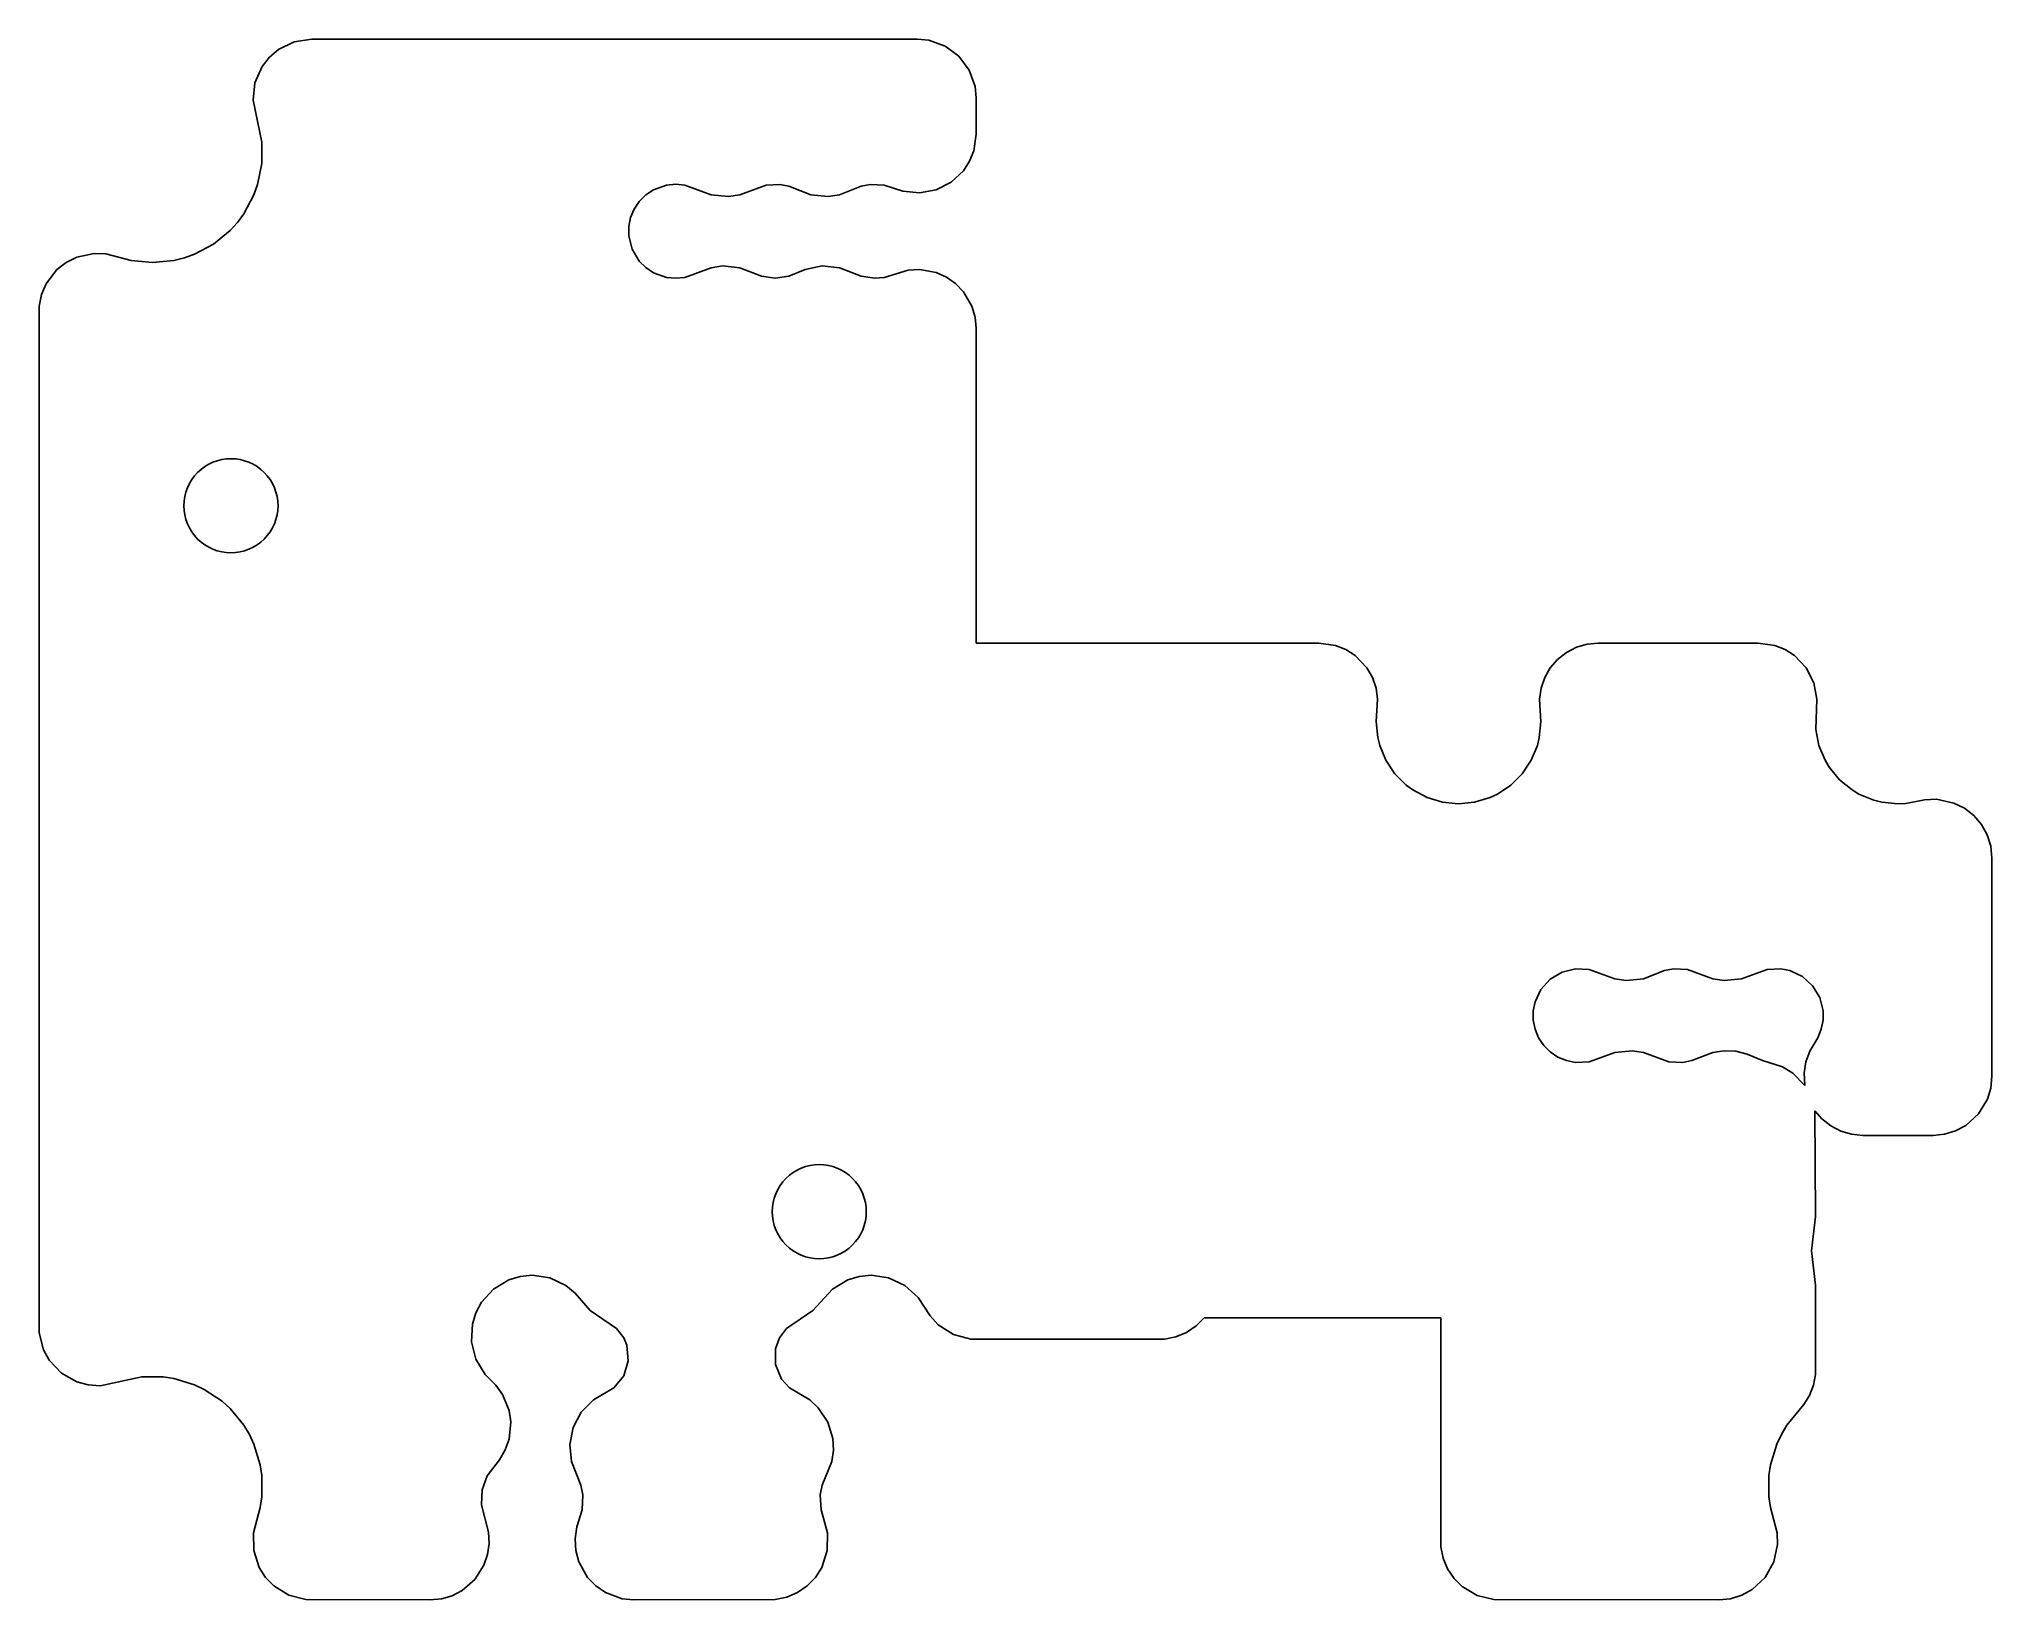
# Model space of a CAD drawing. Header units: metres. Extents: x 0.1 to 49.9, y -39.9 to -0.1.
import ezdxf

# ---------------------------------------------------------------- set-up
doc = ezdxf.new("R2010")
doc.units = ezdxf.units.M

msp = doc.modelspace()

# ---------------------------------------------------------------- linework, layer by layer
at = {"layer": 'PLATE'}
for p, q in [((6.2099, -0.3659), (5.9801, -0.5615)), ((6.6159, -0.168), (6.2099, -0.3659)), ((7.0625, -0.1), (6.6159, -0.168)), ((22.5, -0.1), (7.0625, -0.1)), ((22.7926, -0.1288), (22.5, -0.1)), ((23.2071, -0.2771), (22.7926, -0.1288)), ((23.5607, -0.5393), (23.2071, -0.2771)), ((5.7941, -0.7991), (5.6132, -1.213)), ((5.9801, -0.5615), (5.7941, -0.7991)), ((23.8229, -0.8929), (23.5607, -0.5393)), ((23.9712, -1.3074), (23.8229, -0.8929)), ((5.6132, -1.213), (5.5637, -1.662)), ((24, -1.6), (23.9712, -1.3074)), ((5.5637, -1.662), (5.7865, -2.7256)), ((24, -2.5256), (24, -1.6)), ((5.7865, -2.7256), (5.7865, -3.2744)), ((23.8311, -3.2172), (23.9384, -2.951)), ((23.9384, -2.951), (24, -2.5256)), ((5.7865, -3.2744), (5.6794, -3.8128)), ((23.3623, -3.753), (23.6749, -3.4581)), ((23.6749, -3.4581), (23.8311, -3.2172)), ((5.6794, -3.8128), (5.5869, -4.0715)), ((15.5787, -4.0724), (15.7743, -3.9417)), ((15.7743, -3.9417), (16.1059, -3.8231)), ((16.1059, -3.8231), (16.34, -3.8)), ((16.34, -3.8), (16.5741, -3.8231)), ((16.5741, -3.8231), (17.2455, -4.0706)), ((17.9745, -4.0706), (18.6459, -3.8231)), ((18.6459, -3.8231), (18.9976, -3.8058)), ((18.9976, -3.8058), (19.2283, -3.8517)), ((19.2283, -3.8517), (19.7855, -4.0706)), ((20.5145, -4.0706), (21.0717, -3.8517)), ((21.0717, -3.8517), (21.3024, -3.8058)), ((21.3024, -3.8058), (21.6541, -3.8231)), ((21.6541, -3.8231), (22.1287, -3.979)), ((22.1287, -3.979), (22.5561, -4.0246)), ((22.5561, -4.0246), (22.9788, -3.9472)), ((22.9788, -3.9472), (23.3623, -3.753)), ((5.5869, -4.0715), (5.3281, -4.5556)), ((15.1917, -4.6517), (15.2817, -4.4343)), ((15.2817, -4.4343), (15.4124, -4.2387)), ((15.4124, -4.2387), (15.5787, -4.0724)), ((17.2455, -4.0706), (17.6836, -4.1137)), ((17.6836, -4.1137), (17.9745, -4.0706)), ((19.7855, -4.0706), (20.2236, -4.1137)), ((20.2236, -4.1137), (20.5145, -4.0706)), ((5.1644, -4.7763), (4.9799, -4.9799)), ((5.3281, -4.5556), (5.1644, -4.7763)), ((15.1458, -4.8824), (15.1917, -4.6517)), ((15.1458, -5.1176), (15.1458, -4.8824)), ((4.5556, -5.3281), (4.0715, -5.5869)), ((4.9799, -4.9799), (4.5556, -5.3281)), ((15.2313, -5.4592), (15.1458, -5.1176)), ((15.4124, -5.7613), (15.2313, -5.4592)), ((0.7991, -5.7941), (0.5615, -5.9801)), ((1.0692, -5.6595), (0.7991, -5.7941)), ((1.5109, -5.5651), (1.0692, -5.6595)), ((1.8124, -5.5776), (1.5109, -5.5651)), ((2.4537, -5.7462), (1.8124, -5.5776)), ((3, -5.8), (2.4537, -5.7462)), ((3.5463, -5.7462), (3, -5.8)), ((3.8128, -5.6794), (3.5463, -5.7462)), ((4.0715, -5.5869), (3.8128, -5.6794)), ((15.5787, -5.9276), (15.4124, -5.7613)), ((15.7743, -6.0583), (15.5787, -5.9276)), ((17.2455, -5.9294), (16.5741, -6.1769)), ((17.5364, -5.8863), (17.2455, -5.9294)), ((17.9745, -5.9294), (17.5364, -5.8863)), ((18.5317, -6.1483), (17.9745, -5.9294)), ((19.6447, -5.9722), (19.2283, -6.1483)), ((20.0764, -5.8863), (19.6447, -5.9722)), ((20.5145, -5.9294), (20.0764, -5.8863)), ((21.0717, -6.1483), (20.5145, -5.9294)), ((0.2864, -6.3383), (0.168, -6.6159)), ((0.5615, -5.9801), (0.2864, -6.3383)), ((16.1059, -6.1769), (15.7743, -6.0583)), ((16.34, -6.2), (16.1059, -6.1769)), ((16.5741, -6.1769), (16.34, -6.2)), ((18.88, -6.2), (18.5317, -6.1483)), ((19.2283, -6.1483), (18.88, -6.2)), ((21.42, -6.2), (21.0717, -6.1483)), ((21.6541, -6.1769), (21.42, -6.2)), ((22.2695, -5.9922), (21.6541, -6.1769)), ((22.5561, -5.9754), (22.2695, -5.9922)), ((22.9788, -6.0528), (22.5561, -5.9754)), ((23.2409, -6.1701), (22.9788, -6.0528)), ((23.4758, -6.3351), (23.2409, -6.1701)), ((23.6749, -6.5419), (23.4758, -6.3351)), ((0.168, -6.6159), (0.1076, -6.9116)), ((0.1076, -6.9116), (0.1076, -33.0884)), ((23.8911, -6.9133), (23.6749, -6.5419)), ((23.9725, -7.1886), (23.8911, -6.9133)), ((24, -7.4744), (23.9725, -7.1886)), ((24, -15.5), (24, -7.4744)), ((4.3333, -11.0022), (4.4343, -10.9417)), ((4.4343, -10.9417), (4.5408, -10.8913)), ((4.5408, -10.8913), (4.6517, -10.8517)), ((4.6517, -10.8517), (4.7659, -10.8231)), ((4.7659, -10.8231), (4.8824, -10.8058)), ((4.8824, -10.8058), (5, -10.8)), ((5, -10.8), (5.1176, -10.8058)), ((5.1176, -10.8058), (5.2341, -10.8231)), ((5.2341, -10.8231), (5.3483, -10.8517)), ((5.3483, -10.8517), (5.4592, -10.8913)), ((5.4592, -10.8913), (5.5657, -10.9417)), ((5.5657, -10.9417), (5.6667, -11.0022)), ((3.8913, -11.5408), (3.9417, -11.4343)), ((3.9417, -11.4343), (4.0022, -11.3333)), ((4.0022, -11.3333), (4.0724, -11.2387)), ((4.0724, -11.2387), (4.1515, -11.1515)), ((4.1515, -11.1515), (4.2387, -11.0724)), ((4.2387, -11.0724), (4.3333, -11.0022)), ((5.6667, -11.0022), (5.7613, -11.0724)), ((5.7613, -11.0724), (5.8485, -11.1515)), ((5.8485, -11.1515), (5.9276, -11.2387)), ((5.9276, -11.2387), (5.9978, -11.3333)), ((5.9978, -11.3333), (6.0583, -11.4343)), ((6.0583, -11.4343), (6.1087, -11.5408)), ((3.8, -12), (3.8058, -11.8824)), ((3.8058, -11.8824), (3.8231, -11.7659)), ((3.8231, -11.7659), (3.8517, -11.6517)), ((3.8517, -11.6517), (3.8913, -11.5408)), ((6.1087, -11.5408), (6.1483, -11.6517)), ((6.1483, -11.6517), (6.1769, -11.7659)), ((6.1769, -11.7659), (6.1942, -11.8824)), ((6.1942, -11.8824), (6.2, -12)), ((3.8058, -12.1176), (3.8, -12)), ((3.8231, -12.2341), (3.8058, -12.1176)), ((3.8517, -12.3483), (3.8231, -12.2341)), ((3.8913, -12.4592), (3.8517, -12.3483)), ((6.1483, -12.3483), (6.1087, -12.4592)), ((6.1769, -12.2341), (6.1483, -12.3483)), ((6.1942, -12.1176), (6.1769, -12.2341)), ((6.2, -12), (6.1942, -12.1176)), ((3.9417, -12.5657), (3.8913, -12.4592)), ((4.0022, -12.6667), (3.9417, -12.5657)), ((4.0724, -12.7613), (4.0022, -12.6667)), ((4.1515, -12.8485), (4.0724, -12.7613)), ((4.2387, -12.9276), (4.1515, -12.8485)), ((4.3333, -12.9978), (4.2387, -12.9276)), ((5.7613, -12.9276), (5.6667, -12.9978)), ((5.8485, -12.8485), (5.7613, -12.9276)), ((5.9276, -12.7613), (5.8485, -12.8485)), ((5.9978, -12.6667), (5.9276, -12.7613)), ((6.0583, -12.5657), (5.9978, -12.6667)), ((6.1087, -12.4592), (6.0583, -12.5657)), ((4.4343, -13.0583), (4.3333, -12.9978)), ((4.5408, -13.1087), (4.4343, -13.0583)), ((4.6517, -13.1483), (4.5408, -13.1087)), ((4.7659, -13.1769), (4.6517, -13.1483)), ((4.8824, -13.1942), (4.7659, -13.1769)), ((5, -13.2), (4.8824, -13.1942)), ((5.1176, -13.1942), (5, -13.2)), ((5.2341, -13.1769), (5.1176, -13.1942)), ((5.3483, -13.1483), (5.2341, -13.1769)), ((5.4592, -13.1087), (5.3483, -13.1483)), ((5.5657, -13.0583), (5.4592, -13.1087)), ((5.6667, -12.9978), (5.5657, -13.0583)), ((32.7373, -15.5), (24, -15.5)), ((33.161, -15.5611), (32.7373, -15.5)), ((33.4263, -15.6676), (33.161, -15.5611)), ((33.6666, -15.8225), (33.4263, -15.6676)), ((33.9614, -16.1329), (33.6666, -15.8225)), ((38.8254, -15.9165), (38.6386, -16.1329)), ((39.0498, -15.7393), (38.8254, -15.9165)), ((39.3038, -15.608), (39.0498, -15.7393)), ((39.5781, -15.5272), (39.3038, -15.608)), ((39.8627, -15.5), (39.5781, -15.5272)), ((43.9373, -15.5), (39.8627, -15.5)), ((44.361, -15.5611), (43.9373, -15.5)), ((44.6263, -15.6676), (44.361, -15.5611)), ((44.8666, -15.8225), (44.6263, -15.6676)), ((45.1614, -16.1329), (44.8666, -15.8225)), ((34.1036, -16.3809), (33.9614, -16.1329)), ((34.1963, -16.6514), (34.1036, -16.3809)), ((38.4964, -16.3809), (38.4037, -16.6514)), ((38.6386, -16.1329), (38.4964, -16.3809)), ((45.3564, -16.514), (45.1614, -16.1329)), ((34.2359, -16.9346), (34.1963, -16.6514)), ((38.4037, -16.6514), (38.3641, -16.9346)), ((45.4359, -16.9346), (45.3564, -16.514)), ((34.2, -17.5), (34.2359, -16.9346)), ((38.3641, -16.9346), (38.4, -17.5)), ((45.4101, -17.7058), (45.4359, -16.9346)), ((34.2404, -17.9097), (34.2, -17.5)), ((34.2904, -18.1096), (34.2404, -17.9097)), ((38.3596, -17.9097), (38.3096, -18.1096)), ((38.4, -17.5), (38.3596, -17.9097)), ((45.4904, -18.1096), (45.4101, -17.7058)), ((34.448, -18.4899), (34.2904, -18.1096)), ((38.3096, -18.1096), (38.152, -18.4899)), ((45.648, -18.4899), (45.4904, -18.1096)), ((34.6767, -18.8322), (34.448, -18.4899)), ((34.9678, -19.1233), (34.6767, -18.8322)), ((37.9233, -18.8322), (37.6322, -19.1233)), ((38.152, -18.4899), (37.9233, -18.8322)), ((45.7539, -18.6667), (45.648, -18.4899)), ((46.0151, -18.9849), (45.7539, -18.6667)), ((35.1333, -19.2461), (34.9678, -19.1233)), ((35.4964, -19.4401), (35.1333, -19.2461)), ((37.2899, -19.352), (37.1036, -19.4401)), ((37.6322, -19.1233), (37.2899, -19.352)), ((46.3333, -19.2461), (46.0151, -18.9849)), ((46.5101, -19.352), (46.3333, -19.2461)), ((46.8904, -19.5096), (46.5101, -19.352)), ((35.8903, -19.5596), (35.4964, -19.4401)), ((36.3, -19.6), (35.8903, -19.5596)), ((36.7097, -19.5596), (36.3, -19.6)), ((37.1036, -19.4401), (36.7097, -19.5596)), ((47.0903, -19.5596), (46.8904, -19.5096)), ((47.5, -19.6), (47.0903, -19.5596)), ((47.7058, -19.5899), (47.5, -19.6)), ((48.184, -19.4988), (47.7058, -19.5899)), ((48.4859, -19.4856), (48.184, -19.4988)), ((48.9284, -19.5793), (48.4859, -19.4856)), ((49.199, -19.7137), (48.9284, -19.5793)), ((49.4373, -19.8996), (49.199, -19.7137)), ((49.6334, -20.1295), (49.4373, -19.8996)), ((49.7795, -20.3941), (49.6334, -20.1295)), ((49.8696, -20.6825), (49.7795, -20.3941)), ((49.9, -20.9832), (49.8696, -20.6825)), ((49.9, -26.555), (49.9, -20.9832)), ((38.6387, -24.0724), (38.9408, -23.8913)), ((38.9408, -23.8913), (39.2824, -23.8058)), ((39.2824, -23.8058), (39.6341, -23.8231)), ((39.6341, -23.8231), (40.2855, -24.0611)), ((41.0145, -24.0611), (41.5517, -23.8517)), ((41.5517, -23.8517), (41.7824, -23.8058)), ((41.7824, -23.8058), (42.1341, -23.8231)), ((42.1341, -23.8231), (42.7855, -24.0611)), ((43.5145, -24.0611), (44.1659, -23.8231)), ((44.1659, -23.8231), (44.5176, -23.8058)), ((44.5176, -23.8058), (44.7483, -23.8517)), ((44.7483, -23.8517), (45.0667, -24.0022)), ((38.2517, -24.6517), (38.4022, -24.3333)), ((38.4022, -24.3333), (38.6387, -24.0724)), ((40.2855, -24.0611), (40.5764, -24.1042)), ((40.5764, -24.1042), (41.0145, -24.0611)), ((42.7855, -24.0611), (43.0764, -24.1042)), ((43.0764, -24.1042), (43.5145, -24.0611)), ((45.0667, -24.0022), (45.3276, -24.2387)), ((45.3276, -24.2387), (45.5087, -24.5408)), ((38.2058, -24.8824), (38.2517, -24.6517)), ((38.2058, -25.1176), (38.2058, -24.8824)), ((45.5087, -24.5408), (45.5942, -24.8824)), ((45.5942, -24.8824), (45.5942, -25.1176)), ((38.2517, -25.3483), (38.2058, -25.1176)), ((38.3417, -25.5657), (38.2517, -25.3483)), ((45.5483, -25.3483), (45.4583, -25.5657)), ((45.5942, -25.1176), (45.5483, -25.3483)), ((38.4724, -25.7613), (38.3417, -25.5657)), ((38.6387, -25.9276), (38.4724, -25.7613)), ((45.4583, -25.5657), (45.2532, -25.9079)), ((38.8343, -26.0583), (38.6387, -25.9276)), ((39.0517, -26.1483), (38.8343, -26.0583)), ((39.2824, -26.1942), (39.0517, -26.1483)), ((39.6341, -26.1769), (39.2824, -26.1942)), ((40.2855, -25.9389), (39.6341, -26.1769)), ((40.7236, -25.8958), (40.2855, -25.9389)), ((41.0145, -25.9389), (40.7236, -25.8958)), ((41.6659, -26.1769), (41.0145, -25.9389)), ((42.0176, -26.1942), (41.6659, -26.1769)), ((42.2483, -26.1483), (42.0176, -26.1942)), ((42.7855, -25.9389), (42.2483, -26.1483)), ((43.0764, -25.8958), (42.7855, -25.9389)), ((43.3701, -25.9102), (43.0764, -25.8958)), ((43.6553, -25.9816), (43.3701, -25.9102)), ((44.0517, -26.1483), (43.6553, -25.9816)), ((44.5606, -26.3055), (44.0517, -26.1483)), ((44.8195, -26.4657), (44.5606, -26.3055)), ((45.1546, -26.1781), (45.1093, -26.4622)), ((45.2532, -25.9079), (45.1546, -26.1781)), ((45.1252, -26.7834), (44.8195, -26.4657)), ((45.1093, -26.4622), (45.1252, -26.7834)), ((49.7858, -27.129), (49.8712, -26.8476)), ((49.8712, -26.8476), (49.9, -26.555)), ((49.5595, -27.5066), (49.7858, -27.129)), ((45.405, -30.1235), (45.3854, -27.4252)), ((45.3854, -27.4252), (45.5641, -27.6336)), ((45.5641, -27.6336), (45.7891, -27.8128)), ((45.7891, -27.8128), (46.0443, -27.9457)), ((48.974, -27.9408), (49.2334, -27.8022)), ((49.2334, -27.8022), (49.5595, -27.5066)), ((46.0443, -27.9457), (46.3201, -28.0274)), ((46.3201, -28.0274), (46.6065, -28.055)), ((46.6065, -28.055), (48.4, -28.055)), ((48.4, -28.055), (48.6926, -28.0262)), ((48.6926, -28.0262), (48.974, -27.9408)), ((19.5408, -28.8913), (19.6517, -28.8517)), ((19.6517, -28.8517), (19.7659, -28.8231)), ((19.7659, -28.8231), (19.8824, -28.8058)), ((19.8824, -28.8058), (20, -28.8)), ((20, -28.8), (20.1176, -28.8058)), ((20.1176, -28.8058), (20.2341, -28.8231)), ((20.2341, -28.8231), (20.3483, -28.8517)), ((20.3483, -28.8517), (20.4592, -28.8913)), ((18.9417, -29.4343), (19.0022, -29.3333)), ((19.0022, -29.3333), (19.0724, -29.2387)), ((19.0724, -29.2387), (19.1515, -29.1515)), ((19.1515, -29.1515), (19.2387, -29.0724)), ((19.2387, -29.0724), (19.3333, -29.0022)), ((19.3333, -29.0022), (19.4343, -28.9417)), ((19.4343, -28.9417), (19.5408, -28.8913)), ((20.4592, -28.8913), (20.5657, -28.9417)), ((20.5657, -28.9417), (20.6667, -29.0022)), ((20.6667, -29.0022), (20.7613, -29.0724)), ((20.7613, -29.0724), (20.8485, -29.1515)), ((20.8485, -29.1515), (20.9276, -29.2387)), ((20.9276, -29.2387), (20.9978, -29.3333)), ((20.9978, -29.3333), (21.0583, -29.4343)), ((18.8058, -29.8824), (18.8231, -29.7659)), ((18.8231, -29.7659), (18.8517, -29.6517)), ((18.8517, -29.6517), (18.8913, -29.5408)), ((18.8913, -29.5408), (18.9417, -29.4343)), ((21.0583, -29.4343), (21.1087, -29.5408)), ((21.1087, -29.5408), (21.1483, -29.6517)), ((21.1483, -29.6517), (21.1769, -29.7659)), ((21.1769, -29.7659), (21.1942, -29.8824)), ((18.8, -30), (18.8058, -29.8824)), ((18.8058, -30.1176), (18.8, -30)), ((18.8231, -30.2341), (18.8058, -30.1176)), ((18.8517, -30.3483), (18.8231, -30.2341)), ((18.8913, -30.4592), (18.8517, -30.3483)), ((21.1483, -30.3483), (21.1087, -30.4592)), ((21.1769, -30.2341), (21.1483, -30.3483)), ((21.1942, -30.1176), (21.1769, -30.2341)), ((21.1942, -29.8824), (21.2, -30)), ((21.2, -30), (21.1942, -30.1176)), ((45.3, -31), (45.405, -30.1235)), ((18.9417, -30.5657), (18.8913, -30.4592)), ((19.0022, -30.6667), (18.9417, -30.5657)), ((19.0724, -30.7613), (19.0022, -30.6667)), ((19.1515, -30.8485), (19.0724, -30.7613)), ((19.2387, -30.9276), (19.1515, -30.8485)), ((20.8485, -30.8485), (20.7613, -30.9276)), ((20.9276, -30.7613), (20.8485, -30.8485)), ((20.9978, -30.6667), (20.9276, -30.7613)), ((21.0583, -30.5657), (20.9978, -30.6667)), ((21.1087, -30.4592), (21.0583, -30.5657)), ((19.3333, -30.9978), (19.2387, -30.9276)), ((19.4343, -31.0583), (19.3333, -30.9978)), ((19.5408, -31.1087), (19.4343, -31.0583)), ((19.6517, -31.1483), (19.5408, -31.1087)), ((19.7659, -31.1769), (19.6517, -31.1483)), ((19.8824, -31.1942), (19.7659, -31.1769)), ((20, -31.2), (19.8824, -31.1942)), ((20.1176, -31.1942), (20, -31.2)), ((20.2341, -31.1769), (20.1176, -31.1942)), ((20.3483, -31.1483), (20.2341, -31.1769)), ((20.4592, -31.1087), (20.3483, -31.1483)), ((20.5657, -31.0583), (20.4592, -31.1087)), ((20.6667, -30.9978), (20.5657, -31.0583)), ((20.7613, -30.9276), (20.6667, -30.9978)), ((45.405, -31.8765), (45.3, -31)), ((11.6967, -31.9718), (12.0868, -31.738)), ((12.0868, -31.738), (12.3776, -31.6498)), ((12.3776, -31.6498), (12.68, -31.62)), ((12.68, -31.62), (13.1299, -31.6867)), ((13.1299, -31.6867), (13.5411, -31.8812)), ((20.3367, -31.9718), (20.7268, -31.738)), ((20.7268, -31.738), (21.0176, -31.6498)), ((21.0176, -31.6498), (21.32, -31.62)), ((21.32, -31.62), (21.7699, -31.6867)), ((21.7699, -31.6867), (22.1811, -31.8812)), ((11.248, -32.5768), (11.3912, -32.3089)), ((11.3912, -32.3089), (11.6967, -31.9718)), ((13.5411, -31.8812), (13.776, -32.074)), ((13.776, -32.074), (14.1616, -32.5205)), ((19.8384, -32.5205), (20.3367, -31.9718)), ((22.1811, -31.8812), (22.5182, -32.1867)), ((22.5182, -32.1867), (22.8258, -32.6593)), ((45.3987, -34.1547), (45.405, -31.8765)), ((11.1598, -32.8676), (11.248, -32.5768)), ((14.1616, -32.5205), (14.8348, -32.9752)), ((19.1652, -32.9752), (19.8384, -32.5205)), ((22.8258, -32.6593), (23.0353, -32.8842)), ((29.6066, -32.9145), (29.8157, -32.705)), ((29.8157, -32.705), (35.845, -32.705)), ((35.845, -32.705), (35.8522, -38.547)), ((0.1076, -33.0884), (0.2202, -33.5259)), ((11.1375, -33.3219), (11.1598, -32.8676)), ((11.248, -33.7632), (11.1375, -33.3219)), ((14.8348, -32.9752), (15.014, -33.2168)), ((15.014, -33.2168), (15.0909, -33.4025)), ((18.8847, -33.5), (18.986, -33.2168)), ((18.986, -33.2168), (19.1652, -32.9752)), ((23.0353, -32.8842), (23.424, -33.1304)), ((23.424, -33.1304), (23.8689, -33.2471)), ((23.8689, -33.2471), (28.802, -33.2478)), ((28.802, -33.2478), (29.0904, -33.1904)), ((29.0904, -33.1904), (29.3621, -33.0779)), ((29.3621, -33.0779), (29.6066, -32.9145)), ((0.2202, -33.5259), (0.3659, -33.7901)), ((0.3659, -33.7901), (0.6756, -34.1189)), ((11.4818, -34.1533), (11.248, -33.7632)), ((15.1301, -33.8005), (15.014, -34.1832)), ((15.0909, -33.4025), (15.1301, -33.8005)), ((18.8847, -33.9), (18.8847, -33.5)), ((0.6756, -34.1189), (1.0692, -34.3405)), ((1.0692, -34.3405), (1.3608, -34.4183)), ((1.662, -34.4363), (2.7256, -34.2135)), ((2.7256, -34.2135), (3.2744, -34.2135)), ((3.2744, -34.2135), (3.5463, -34.2538)), ((3.5463, -34.2538), (4.0715, -34.4131)), ((11.7509, -34.427), (11.4818, -34.1533)), ((15.014, -34.1832), (14.7603, -34.4923)), ((19.0377, -34.2695), (18.8847, -33.9)), ((19.2397, -34.4923), (19.0377, -34.2695)), ((45.3482, -34.4257), (45.3987, -34.1547)), ((1.3608, -34.4183), (1.662, -34.4363)), ((4.0715, -34.4131), (4.3199, -34.5306)), ((4.3199, -34.5306), (4.7763, -34.8356)), ((4.7763, -34.8356), (4.9799, -35.0201)), ((11.926, -34.6632), (11.7509, -34.427)), ((12.0945, -35.0699), (11.926, -34.6632)), ((14.2435, -34.8012), (13.9323, -35.1125)), ((14.7603, -34.4923), (14.2435, -34.8012)), ((19.7565, -34.8012), (19.2397, -34.4923)), ((19.9744, -34.9987), (19.7565, -34.8012)), ((45.1043, -34.9177), (45.2489, -34.683)), ((45.2489, -34.683), (45.3482, -34.4257)), ((4.9799, -35.0201), (5.3281, -35.4444)), ((12.1376, -35.3607), (12.0945, -35.0699)), ((13.9323, -35.1125), (13.7248, -35.5007)), ((20.2189, -35.3647), (19.9744, -34.9987)), ((44.6719, -35.4444), (45.1043, -34.9177)), ((5.3281, -35.4444), (5.4694, -35.6801)), ((5.4694, -35.6801), (5.5869, -35.9285)), ((11.9954, -36.0757), (12.0945, -35.7988)), ((12.0945, -35.7988), (12.1376, -35.3607)), ((13.7248, -35.5007), (13.6389, -35.9324)), ((20.3467, -35.7859), (20.2189, -35.3647)), ((20.3611, -36.0796), (20.3467, -35.7859)), ((44.4131, -35.9285), (44.5306, -35.6801)), ((44.5306, -35.6801), (44.6719, -35.4444)), ((5.5869, -35.9285), (5.7462, -36.4537)), ((11.5335, -36.7372), (11.8442, -36.3279)), ((11.8442, -36.3279), (11.9954, -36.0757)), ((13.6389, -35.9324), (13.682, -36.3705)), ((20.318, -36.3705), (20.3611, -36.0796)), ((44.2538, -36.4537), (44.4131, -35.9285)), ((5.7462, -36.4537), (5.7865, -36.7256)), ((5.7865, -36.7256), (5.7865, -37.2744)), ((11.405, -37.0964), (11.5335, -36.7372)), ((13.682, -36.3705), (13.924, -36.9726)), ((20.076, -36.9726), (20.318, -36.3705)), ((44.2135, -36.7256), (44.2538, -36.4537)), ((44.2135, -37.2744), (44.2135, -36.7256)), ((5.7865, -37.2744), (5.7462, -37.5463)), ((11.3863, -37.4774), (11.405, -37.0964)), ((13.924, -36.9726), (13.9737, -37.2226)), ((13.9737, -37.2226), (13.955, -37.6036)), ((20.0263, -37.2226), (20.076, -36.9726)), ((20.045, -37.6036), (20.0263, -37.2226)), ((44.2538, -37.5463), (44.2135, -37.2744)), ((5.7462, -37.5463), (5.5776, -38.1876)), ((11.5662, -38.1726), (11.3863, -37.4774)), ((13.955, -37.6036), (13.8205, -38.0393)), ((20.2084, -38.1876), (20.045, -37.6036)), ((44.4224, -38.1876), (44.2538, -37.5463)), ((5.5776, -38.1876), (5.5817, -38.6392)), ((11.5824, -38.4589), (11.5662, -38.1726)), ((13.8205, -38.0393), (13.7778, -38.338)), ((13.7778, -38.338), (13.7957, -38.6392)), ((20.2043, -38.6392), (20.2084, -38.1876)), ((44.4349, -38.4891), (44.4224, -38.1876)), ((5.5817, -38.6392), (5.72, -39.0692)), ((11.4518, -39.0146), (11.5438, -38.743)), ((11.5438, -38.743), (11.5824, -38.4589)), ((13.7957, -38.6392), (13.8735, -38.9308)), ((20.066, -39.0692), (20.2043, -38.6392)), ((35.8522, -38.547), (35.9096, -38.8354)), ((35.9096, -38.8354), (36.0221, -39.1071)), ((44.3405, -38.9308), (44.4349, -38.4891)), ((5.72, -39.0692), (5.8811, -39.3244)), ((5.8811, -39.3244), (6.0901, -39.5421)), ((11.2217, -39.377), (11.4518, -39.0146)), ((13.8735, -38.9308), (14.0952, -39.3244)), ((14.0952, -39.3244), (14.3041, -39.5421)), ((19.6959, -39.5421), (19.9048, -39.3244)), ((19.9048, -39.3244), (20.066, -39.0692)), ((36.0221, -39.1071), (36.1855, -39.3516)), ((43.7901, -39.6341), (44.1189, -39.3244)), ((44.1189, -39.3244), (44.3405, -38.9308)), ((6.0901, -39.5421), (6.4741, -39.7798)), ((6.4741, -39.7798), (6.9116, -39.8924)), ((10.3689, -39.8726), (10.6439, -39.7914)), ((10.6439, -39.7914), (10.8984, -39.6593)), ((10.8984, -39.6593), (11.2217, -39.377)), ((14.3041, -39.5421), (14.5524, -39.7136)), ((14.5524, -39.7136), (14.9762, -39.8696)), ((18.8744, -39.8924), (19.1701, -39.832)), ((19.1701, -39.832), (19.4476, -39.7136)), ((19.4476, -39.7136), (19.6959, -39.5421)), ((36.1855, -39.3516), (36.3934, -39.5595)), ((36.3934, -39.5595), (36.771, -39.7858)), ((36.771, -39.7858), (37.198, -39.8928)), ((43.2378, -39.8696), (43.5259, -39.7798)), ((43.5259, -39.7798), (43.7901, -39.6341)), ((6.9116, -39.8924), (10.0835, -39.9)), ((10.0835, -39.9), (10.3689, -39.8726)), ((14.9762, -39.8696), (15.2765, -39.9)), ((15.2765, -39.9), (18.8744, -39.8924)), ((37.198, -39.8928), (42.9375, -39.9)), ((42.9375, -39.9), (43.2378, -39.8696))]:
    msp.add_line(p, q, dxfattribs=at)

doc.saveas('drawing.dxf')
